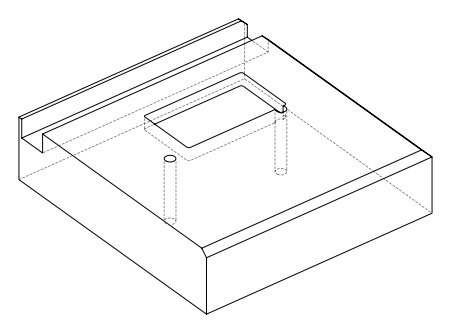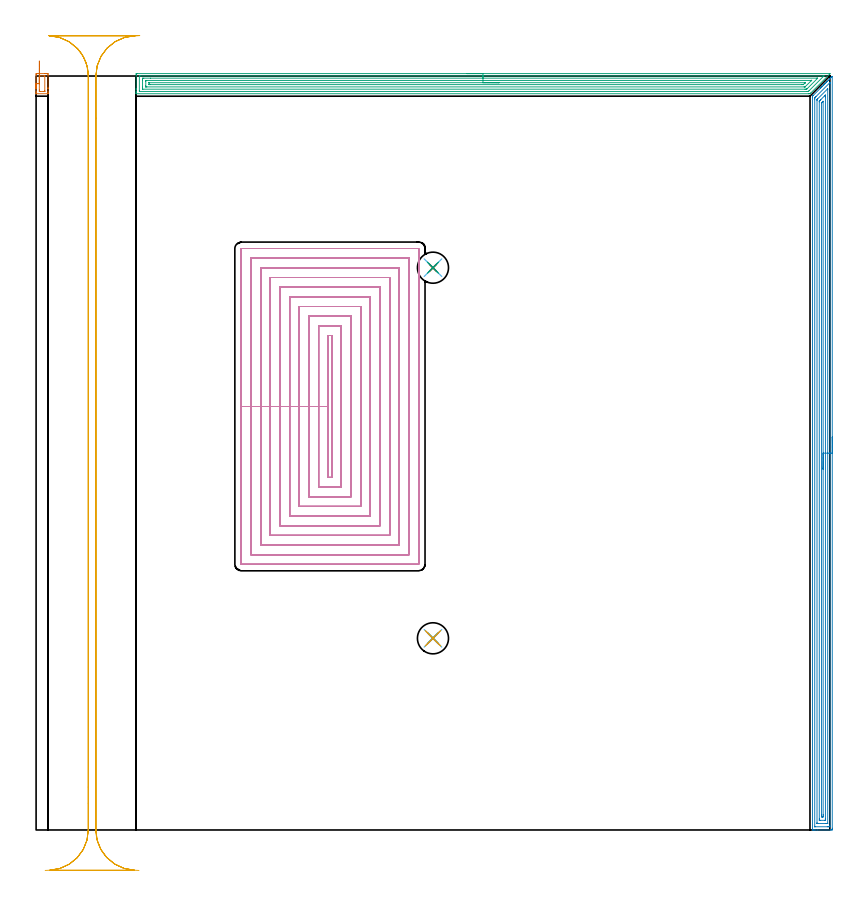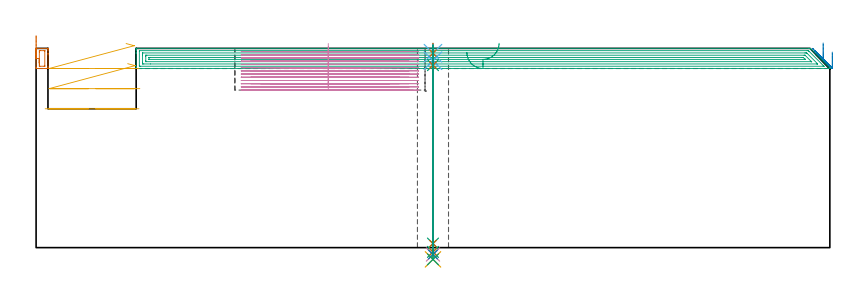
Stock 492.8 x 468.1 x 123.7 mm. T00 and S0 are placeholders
(PLAN: 15 operations, 11 tool changes, 155 min)
(1 AREA_MILL | FG_CHAMFER_SURFACE | UGT0205_001 | 0.47 min | 1099 mm3)
(2 AREA_MILL_1 | FG_CHAMFER_SURFACE_1 | UGT0205_001 | 18.69 min | 35416 mm3)
(3 AREA_MILL_2 | FG_CHAMFER_SURFACE_2 | UGT0205_001 | 17.22 min | 33524 mm3)
(4 MILL_RECTANGULAR_POCKET | POCKET_RECTANGULAR_STRAIGHT | NXT0201_009 | Follow Part, ap 2, ae 75% | 105.57 min | 623914 mm3)
(5 MILL_RECTANGULAR_SLOT | SLOT_RECTANGULAR | UGT0201_020 | Follow Part, ap 12.5, ae 75% | 9.61 min | 959392 mm3)
(6 SPOT_DRILL | STEP1HOLE | NXT0321_9005460120000 | 0.05 min | 227 mm3)
(7 SPOT_DRILL_1 | STEP1HOLE_1 | NXT0321_9005460120000 | 0.05 min | 61 mm3)
(8 DRILL_BLIND_HOLE_INTO_CENTER | STEP1HOLE | NXT0301_022 | 0.04 min | 75 mm3)
(9 GUN_DRILL_THROUGH_HOLE | STEP1HOLE | UGT0307_001 | 0.55 min | 2255 mm3)
(10 SPADE_DRILL_TO_ENLARGE_THROUGH_HOLE | STEP1HOLE | UGT0306_003 | 0.52 min | 12578 mm3)
(11 DRILL_TO_ENLARGE_THROUGH_HOLE | STEP1HOLE | UGT0301_260 | 0.53 min | 21173 mm3)
(12 DRILL_BLIND_HOLE_INTO_CENTER_1 | STEP1HOLE_1 | NXT0301_022 | 0.04 min | 37 mm3)
(13 GUN_DRILL_THROUGH_HOLE_1 | STEP1HOLE_1 | UGT0307_001 | 0.55 min | 2344 mm3)
(14 SPADE_DRILL_TO_ENLARGE_THROUGH_HOLE_1 | STEP1HOLE_1 | UGT0306_003 | 0.52 min | 12266 mm3)
(15 DRILL_TO_ENLARGE_THROUGH_HOLE_1 | STEP1HOLE_1 | UGT0301_260 | 0.53 min | 19924 mm3)
(TOOL UGT0205_001 | Chamfer Mill 20 x 3 x 45 deg. | D20 FL50 Z2)
(TOOL NXT0201_009 | ENDMILL 8mm [2P460-0800-NA 1630] | D8 FL26 Z6)
(TOOL UGT0201_020 | End mill 50 mm | D50 FL50 Z4)
(TOOL NXT0321_9005460120000 | NC Spot Drill, 142deg, 12mm, Carbide, Uncoated | D12 PA142 FL30 Z2)
(TOOL NXT0301_022 | Carbide Drill 5.1mm [860.1-0510-015A1-MM 2214] | D5.1 PA140 FL28 Z2)
(TOOL UGT0307_001 | Gun Drill 5 mm | D5 PA130 FL24 Z1)
(TOOL UGT0306_003 | Spade Drill 12.5mm | D12.5 PA132 FL10 Z2)
(TOOL UGT0301_260 | Twist Drill 19.3 mm | D19.3 PA118 FL140 Z2)
(OP 1 AREA_MILL)
G17 G21 G94 G90
T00 M6
G54
G17 G0 G90 X0. Y463.345 S1061 M3
G43 Z133.7 H0
Z131.59
G94 G1 Y462.756 Z130.947 F250.
Y462.225 Z130.255
Y461.756 Z129.519
Y461.354 Z128.745
Y461.02 Z127.939
Y460.758 Z127.107
Y460.569 Z126.255
Y460.456 Z125.39
Y460.418 Z124.518
Y460.456 Z123.647
Y460.57 Z122.782
Y460.759 Z121.93
Y461.021 Z121.098
Y461.355 Z120.293
Y461.758 Z119.519
Y462.227 Z118.783
Y462.759 Z118.091
Y463.348 Z117.448
Y468.795 Z112.002
X0.003 Y469.101 Z111.696
X0.008 Y469.591 Z111.205
X0.086 Y469.594 Z111.203
X0.582 Y469.6 Z111.2
X5.425
X6.316
X6.818 Y469.599 Z111.201
X7.314 Y469.594 Z111.203
X7.392 Y469.591 Z111.205
X7.396 Y469.101 Z111.696
X7.4 Y468.523 Z112.274
Y461.138 Z119.656
Y460.525 Z120.272
Y460.253 Z120.544
Y458.483 Z122.311
Y457.94 Z122.859
Y457.406 Z123.393
Y457.117 Z123.673
X7.392 Y457.103 Z123.688
X7.263 Y457.1 Z123.7
X0.137
X0.008 Y457.103 Z123.688
X0. Y457.117 Z123.673
Y457.406 Z123.393
Y457.94 Z122.859
Y458.483 Z122.311
Y460.525 Z120.272
Y461.138 Z119.656
Y463.348 Z117.448
X1.029 Y463.349 Z117.451
X2. Y463.348 Z117.452
Y467.332 Z113.468
Y467.693 Z113.107
X2.004 Y468.054 Z112.746
X2.008 Y468.157 Z112.643
X2.011 Y468.18 Z112.62
X2.016 Y468.182 Z112.618
X2.041 Y468.184 Z112.616
X2.149 Y468.185 Z112.615
X2.364 Y468.186 Z112.614
X5.036
X5.067
X5.255 Y468.184 Z112.616
X5.348 Y468.181 Z112.619
X5.387 Y468.179 Z112.621
X5.39 Y468.151 Z112.649
X5.395 Y468.067 Z112.733
X5.399 Y467.856 Z112.944
X5.4 Y459.007 Z121.793
X5.396 Y458.646 Z122.154
X5.392 Y458.543 Z122.257
X5.389 Y458.52 Z122.28
X5.384 Y458.518 Z122.282
X5.358 Y458.516 Z122.284
X5.251 Y458.515 Z122.285
X5.036 Y458.514 Z122.286
X2.364
X2.333
X2.145 Y458.516 Z122.284
X2.052 Y458.519 Z122.281
X2.013 Y458.521 Z122.279
X2.01 Y458.549 Z122.251
X2.005 Y458.633 Z122.167
X2.001 Y458.844 Z121.956
X2. Y459.368 Z121.432
Y463.348 Z117.452
Y463.991 Z116.863
Y464.683 Z116.331
Y465.419 Z115.863
Y466.193 Z115.46
Y466.999 Z115.126
Y467.831 Z114.864
Y468.683 Z114.675
Y469.548 Z114.561
Y470.419 Z114.523
Y471.291 Z114.561
Y472.156 Z114.675
Y473.007 Z114.864
Y473.839 Z115.126
Y474.645 Z115.46
Y475.419 Z115.863
Y476.155 Z116.331
Y476.847 Z116.863
Y477.49 Z117.452
G0 Z133.7
M5
M2
(OP 2 AREA_MILL_1)
G17 G21 G94 G90
T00 M6
G54
G17 G0 G90 X494.3 Y243.95 S1061 M3
G43 Z133.7 H0
Z121.4
G94 G1 Y243.912 Z120.528 F250.
Y243.798 Z119.663
Y243.609 Z118.812
Y243.347 Z117.98
Y243.013 Z117.174
Y242.61 Z116.4
Y242.142 Z115.664
Y241.61 Z114.972
Y241.021 Z114.329
Y240.378 Z113.739
Y239.686 Z113.208
Y238.95 Z112.74
Y238.176 Z112.337
Y237.37 Z112.003
Y236.538 Z111.741
Y235.686 Z111.552
Y234.822 Z111.438
Y233.95 Z111.4
Y1.083
X494.299 Y0.627 Z111.401
X494.296 Y0.194 Z111.403
X494.292 Y0.01 Z111.406
X493.87 Y0.005 Z111.828
X493.253 Y0. Z112.445
X485.07 Z120.624
X483.664 Z122.032
X483.31 Z122.385
X482.603 Z123.096
X482.346 Z123.354
X481.996 Y0.001 Z123.694
X482. Y0.18 Z123.7
Y454.758
X482.007 Y455.601 Z123.692
X482.054 Y455.652 Z123.645
X482.43 Y456.031 Z123.268
X482.498 Y456.099 Z123.2
X486.83 Y460.432 Z118.866
X486.968 Y460.569 Z118.73
X487.13 Y460.731 Z118.568
X487.27 Y460.872 Z118.426
X487.415 Y461.016 Z118.283
X487.563 Y461.164 Z118.134
X487.71 Y461.312 Z117.985
X487.862 Y461.463 Z117.836
X487.996 Y461.598 Z117.701
X488.15 Y461.752 Z117.545
X488.645 Y462.245 Z117.055
X488.905 Y462.506 Z116.794
X489.03 Y462.632 Z116.666
X489.381 Y462.981 Z116.319
X489.568 Y463.168 Z116.132
X489.799 Y463.4 Z115.899
X489.91 Y463.512 Z115.786
X490.35 Y463.95 Z115.35
X490.79 Y464.392 Z114.906
X490.991 Y464.592 Z114.708
X491.062 Y464.662 Z114.638
X491.67 Y465.272 Z114.026
X491.902 Y465.502 Z113.798
X492.55 Y466.151 Z113.147
X492.742 Y466.342 Z112.958
X492.779 Y466.379 Z112.921
X493.43 Y467.031 Z112.267
X493.578 Y467.179 Z112.121
X493.673 Y467.273 Z112.026
X493.87 Y467.471 Z111.828
X493.97 Y467.571 Z111.727
X494.184 Y467.784 Z111.515
X494.199 Y467.8 Z111.5
X494.272 Y467.869 Z111.426
X494.295 Y467.883 Z111.404
X494.3 Y467.869 Z111.4
Y233.95
X492.886 Z112.814
X492.885 Y2.521 Z112.815
X492.884 Y2.414 Z112.816
X492.879 Y2.03 Z112.821
X492.509 Y2.009 Z113.191
X492.11 Y2.003 Z113.59
X491.638 Y2. Z114.062
X491.23 Z114.47
X483.718 Z121.982
X483.504 Y2.002 Z122.196
X483.47 Y2.004 Z122.23
X483.436 Y2.01 Z122.264
X483.421 Y2.017 Z122.279
X483.42 Y2.044 Z122.28
X483.415 Y2.308 Z122.285
X483.414 Y453.864 Z122.286
X483.416 Y454.258 Z122.284
X483.419 Y454.455 Z122.281
X483.421 Y454.549 Z122.279
X483.464 Y454.602 Z122.236
X483.611 Y454.758 Z122.089
X483.902 Y455.051 Z121.798
X484.19 Y455.341 Z121.51
X492.648 Y463.798 Z113.052
X492.772 Y463.919 Z112.928
X492.863 Y464.006 Z112.837
X492.876 Y464.016 Z112.824
X492.879 Y463.962 Z112.821
X492.884 Y463.805 Z112.816
X492.885 Y463.698 Z112.815
X492.886 Y463.561 Z112.814
Y233.95
X491.472 Z114.228
X491.471 Y4.202 Z114.229
X491.47 Y4.08 Z114.23
X491.467 Y4.02 Z114.233
X491.465 Y4.012 Z114.235
X491.456 Y4.007 Z114.244
X491.427 Y4.002 Z114.273
X491.23 Y4.001 Z114.47
X490.549 Y4. Z115.151
X485.268 Y4.001 Z120.432
X485.07 Y4.005 Z120.63
X484.872 Y4.01 Z120.828
X484.835 Y4.02 Z120.865
X484.833 Y4.056 Z120.867
X484.83 Y4.121 Z120.87
X484.829 Y4.202 Z120.871
Y4.448
Y452.97
X484.83 Y453.214 Z120.87
X484.834 Y453.461 Z120.866
X484.836 Y453.525 Z120.864
X484.857 Y453.55 Z120.843
X484.913 Y453.61 Z120.787
X485.07 Y453.771 Z120.63
X485.116 Y453.817 Z120.584
X491.422 Y460.122 Z114.278
X491.443 Y460.138 Z114.257
X491.465 Y460.154 Z114.235
X491.466 Y460.122 Z114.234
X491.47 Y459.968 Z114.23
X491.471 Y459.877 Z114.229
X491.472 Y233.95 Z114.228
X490.057 Z115.643
Y6.884
X490.055 Y6.29 Z115.645
X490.052 Y6.089 Z115.648
X490.051 Y6.024 Z115.649
X490.013 Y6.01 Z115.687
X489.905 Y6.007 Z115.795
X489.47 Y6. Z116.23
X486.821 Z118.879
X486.395 Y6.007 Z119.305
X486.289 Y6.01 Z119.411
X486.249 Y6.017 Z119.451
X486.247 Y6.052 Z119.453
X486.245 Y6.143 Z119.455
X486.243 Y6.587 Z119.457
Y6.884
Y452.076
X486.245 Y452.374 Z119.455
X486.247 Y452.448 Z119.453
X486.249 Y452.482 Z119.451
X486.264 Y452.504 Z119.436
X486.335 Y452.579 Z119.365
X486.719 Y452.97 Z118.981
X486.83 Y453.082 Z118.87
X487.218 Y453.47 Z118.482
X489.47 Y455.721 Z116.23
X489.88 Y456.129 Z115.82
X489.951 Y456.197 Z115.749
X490.046 Y456.286 Z115.654
X490.051 Y456.158 Z115.649
X490.055 Y455.952 Z115.645
X490.057 Y455.652 Z115.643
Y455.055
Y233.95
X488.643 Z117.057
Y9.512
X488.64 Y8.672 Z117.06
X488.639 Y8.623 Z117.061
X488.59 Y8.01 Z117.11
X488.367 Y8.005 Z117.333
X487.71 Y8.01 Z117.99
X487.662 Y8.672 Z118.038
X487.659 Y8.724 Z118.041
X487.657 Y9.566 Z118.043
Y9.62
Y451.236
X487.658 Y451.29 Z118.042
X487.662 Y451.398 Z118.038
X487.666 Y451.456 Z118.034
X487.677 Y451.471 Z118.023
X487.71 Y451.509 Z117.99
X487.99 Y451.792 Z117.71
X488.274 Y452.076 Z117.426
X488.434 Y452.234 Z117.266
X488.59 Y452.385 Z117.11
X488.635 Y452.425 Z117.065
X488.64 Y452.238 Z117.06
X488.642 Y452.13 Z117.058
X488.643 Y233.95 Z117.057
Y233.078 Z117.095
Y232.214 Z117.209
Y231.362 Z117.398
Y230.53 Z117.66
Y229.724 Z117.994
Y228.95 Z118.397
Y228.214 Z118.865
Y227.522 Z119.396
Y226.879 Z119.986
Y226.29 Z120.629
Y225.758 Z121.321
Y225.29 Z122.057
Y224.887 Z122.831
Y224.553 Z123.637
Y224.291 Z124.469
Y224.102 Z125.32
Y223.988 Z126.185
Y223.95 Z127.057
G0 Z133.7
M5
M2
(OP 3 AREA_MILL_2)
G17 G21 G94 G90
T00 M6
G54
G17 G0 G90 X267.446 Y469.6 S1061 M3
G43 Z133.7 H0
Z121.2
G94 G1 X267.484 Z120.328 F250.
X267.598 Z119.463
X267.787 Z118.612
X268.049 Z117.78
X268.383 Z116.974
X268.786 Z116.2
X269.255 Z115.464
X269.786 Z114.772
X270.375 Z114.129
X271.018 Z113.539
X271.71 Z113.008
X272.446 Z112.54
X273.22 Z112.137
X274.026 Z111.803
X274.858 Z111.541
X275.71 Z111.352
X276.575 Z111.238
X277.446 Z111.2
X492.728
X492.792 Y469.597 Z111.197
X492.799 Y469.586 Z111.208
Y469.426 Z111.364
X492.79 Y469.397 Z111.393
X492.766 Y469.362 Z111.428
X492.635 Y469.234 Z111.564
X480.999 Y457.599 Z123.201
X480.581 Y457.182 Z123.616
X480.501 Y457.106 Z123.692
X479.688 Y457.1 Z123.7
X62.265
X62.108 Y457.102 Z123.688
X62.1 Y457.121 Z123.67
Y457.469 Z123.331
Y457.829 Z122.97
Y458.483 Z122.311
Y459.695 Z121.101
Y460.253 Z120.541
Y468.496 Z112.302
X62.104 Y469.101 Z111.696
X62.109 Y469.592 Z111.206
X62.214 Y469.595 Z111.203
X62.711 Y469.6 Z111.2
X277.446
Y468.186 Z112.614
X488.648
X489.004 Y468.183 Z112.617
X489.092 Y468.18 Z112.62
X489.118 Y468.178 Z112.622
X489.111 Y468.169 Z112.631
X489.075 Y468.129 Z112.671
X488.893 Y467.943 Z112.857
X488.773 Y467.822 Z112.978
X480.004 Y459.055 Z121.745
X479.688 Y458.742 Z122.058
X479.554 Y458.616 Z122.184
X479.437 Y458.521 Z122.279
X478.764 Y458.514 Z122.286
X64.275 Y458.515 Z122.285
X64.18 Y458.516 Z122.284
X64.133 Y458.518 Z122.282
X64.115 Y458.521 Z122.279
X64.11 Y458.53 Z122.27
X64.106 Y458.638 Z122.162
X64.101 Y458.876 Z121.924
Y467.724 Z113.076
X64.108 Y468.119 Z112.681
X64.11 Y468.169 Z112.631
X64.125 Y468.179 Z112.621
X64.174 Y468.181 Z112.619
X64.282 Y468.184 Z112.616
X64.497 Y468.186 Z112.614
X64.528
X277.446
Y466.772 Z114.028
X484.718 Y466.771 Z114.029
X484.894
X485.045 Y466.769 Z114.031
X485.246 Y466.765 Z114.035
X485.132 Y466.639 Z114.161
X485.045 Y466.545 Z114.255
X478.754 Y460.253 Z120.547
X478.464 Y459.975 Z120.825
X478.421 Y459.935 Z120.865
X478.339 Y459.932 Z120.868
X478.228 Y459.93 Z120.87
X477.902 Y459.929 Z120.871
X477.337 Y459.928 Z120.872
X66.283 Y459.929 Z120.871
X66.174 Y459.93 Z120.87
X66.135 Y459.932 Z120.868
X66.119 Y459.934 Z120.866
X66.11 Y459.952 Z120.848
X66.105 Y460.072 Z120.728
X66.102 Y460.253 Z120.547
X66.1 Y460.434 Z120.366
Y461.138 Z119.662
Y465.743 Z115.057
X66.105 Y466.447 Z114.353
X66.109 Y466.62 Z114.18
X66.128 Y466.765 Z114.035
X66.283 Y466.766 Z114.034
X66.849 Y466.771 Z114.029
X71.018 Y466.772 Z114.028
X277.446
Y465.357 Z115.443
X481.172
X481.273 Y465.356 Z115.444
X481.367 Y465.352 Z115.448
X481.388 Y465.35 Z115.45
X481.386 Y465.346 Z115.454
X481.359 Y465.314 Z115.486
X481.211 Y465.161 Z115.639
X477.544 Y461.493 Z119.307
X477.466 Y461.418 Z119.382
X477.416 Y461.373 Z119.427
X477.39 Y461.351 Z119.449
X477.352 Y461.349 Z119.451
X477.009 Y461.344 Z119.456
X476.802 Y461.343 Z119.457
X68.755
X68.208 Y461.345 Z119.455
X68.15 Y461.347 Z119.453
X68.116 Y461.349 Z119.451
X68.11 Y461.387 Z119.413
X68.106 Y461.588 Z119.212
X68.1 Y461.992 Z118.808
Y464.646 Z116.154
X68.101 Y465.104 Z115.696
X68.103 Y465.318 Z115.482
X68.106 Y465.343 Z115.457
X68.11 Y465.351 Z115.449
X68.118 Y465.353 Z115.447
X68.177 Y465.356 Z115.444
X68.276 Y465.357 Z115.443
X277.446
Y463.943 Z116.857
X477.009
X477.162 Y463.942 Z116.858
X477.465 Y463.936 Z116.864
X477.525 Y463.934 Z116.866
X477.504 Y463.909 Z116.891
X477.456 Y463.857 Z116.943
X477.394 Y463.792 Z117.008
X477.203 Y463.601 Z117.199
X476.507 Y462.908 Z117.892
X476.374 Y462.781 Z118.019
X476.354 Y462.764 Z118.036
X476.319 Y462.761 Z118.039
X476.268 Y462.758 Z118.042
X476.117 Y462.757 Z118.043
X475.376
X70.747
X70.595 Y462.758 Z118.042
X70.291 Y462.762 Z118.038
X70.11 Y462.766 Z118.034
X70.106 Y462.816 Z117.984
X70.103 Y462.908 Z117.892
X70.1 Y463.873 Z116.927
X70.102 Y463.913 Z116.887
X70.105 Y463.932 Z116.868
X70.108 Y463.936 Z116.864
X70.139 Y463.938 Z116.862
X70.443 Y463.942 Z116.858
X277.446 Y463.943 Z116.857
X278.318 Z116.895
X279.183 Z117.009
X280.034 Z117.198
X280.866 Z117.46
X281.672 Z117.794
X282.446 Z118.197
X283.182 Z118.665
X283.874 Z119.196
X284.517 Z119.786
X285.107 Z120.429
X285.638 Z121.121
X286.106 Z121.857
X286.509 Z122.631
X286.843 Z123.437
X287.105 Z124.269
X287.294 Z125.12
X287.408 Z125.985
X287.446 Z126.857
G0 Z133.7
M5
M2
(OP 4 MILL_RECTANGULAR_POCKET)
G17 G21 G94 G90
T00 M6
G54
G17 G0 G90 X181.4 Y281.582 S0 M3
G43 Z133.7 H1
Z126.7
G94 G1 Y262.95 Z121.708 F250.
Y218.9 F500.
X183.5
Y307.
X181.4
Y262.95
X175.4
Y212.9
X189.5
Y313.
X175.4
Y262.95
X169.4
Y206.9
X195.5
Y319.
X169.4
Y262.95
X163.4
Y200.9
X201.5
Y325.
X163.4
Y262.95
X157.4
Y194.9
X207.5
Y331.
X157.4
Y262.95
X151.4
Y188.9
X213.5
Y337.
X151.4
Y262.95
X145.4
Y182.9
X219.5
Y343.
X145.4
Y262.95
X139.4
Y176.9
X225.5
Y349.
X139.4
Y262.95
X133.4
Y170.9
X231.5
Y355.
X133.4
Y262.95
X127.4
Y165.
X127.405 Y164.945
X127.445 Y164.905
X127.5 Y164.9
X237.4
X237.455 Y164.905
X237.495 Y164.945
X237.5 Y165.
Y360.9
X237.495 Y360.955
X237.455 Y360.995
X237.4 Y361.
X127.5
X127.445 Y360.995
X127.405 Y360.955
X127.4 Y360.9
Y262.95
Y261.95
G0 X181.4 Y281.582 Z124.708
G1 Y262.95 Z119.715 F250.
Y218.9 F500.
X183.5
Y307.
X181.4
Y262.95
X175.4
Y212.9
X189.5
Y313.
X175.4
Y262.95
X169.4
Y206.9
X195.5
Y319.
X169.4
Y262.95
X163.4
Y200.9
X201.5
Y325.
X163.4
Y262.95
X157.4
Y194.9
X207.5
Y331.
X157.4
Y262.95
X151.4
Y188.9
X213.5
Y337.
X151.4
Y262.95
X145.4
Y182.9
X219.5
Y343.
X145.4
Y262.95
X139.4
Y176.9
X225.5
Y349.
X139.4
Y262.95
X133.4
Y170.9
X231.5
Y355.
X133.4
Y262.95
X127.4
Y165.
X127.405 Y164.945
X127.445 Y164.905
X127.5 Y164.9
X237.4
X237.455 Y164.905
X237.495 Y164.945
X237.5 Y165.
Y360.9
X237.495 Y360.955
X237.455 Y360.995
X237.4 Y361.
X127.5
X127.445 Y360.995
X127.405 Y360.955
X127.4 Y360.9
Y262.95
Y261.95
G0 X181.4 Y281.582 Z122.715
G1 Y262.95 Z117.723 F250.
Y218.9 F500.
X183.5
Y307.
X181.4
Y262.95
X175.4
Y212.9
X189.5
Y313.
X175.4
Y262.95
X169.4
Y206.9
X195.5
Y319.
X169.4
Y262.95
X163.4
Y200.9
X201.5
Y325.
X163.4
Y262.95
X157.4
Y194.9
X207.5
Y331.
X157.4
Y262.95
X151.4
Y188.9
X213.5
Y337.
X151.4
Y262.95
X145.4
Y182.9
X219.5
Y343.
X145.4
Y262.95
X139.4
Y176.9
X225.5
Y349.
X139.4
Y262.95
X133.4
Y170.9
X231.5
Y355.
X133.4
Y262.95
X127.4
Y165.
X127.405 Y164.945
X127.445 Y164.905
X127.5 Y164.9
X237.4
X237.455 Y164.905
X237.495 Y164.945
X237.5 Y165.
Y360.9
X237.495 Y360.955
X237.455 Y360.995
X237.4 Y361.
X127.5
X127.445 Y360.995
X127.405 Y360.955
X127.4 Y360.9
Y262.95
Y261.95
G0 X181.4 Y281.582 Z120.723
G1 Y262.95 Z115.731 F250.
Y218.9 F500.
X183.5
Y307.
X181.4
Y262.95
X175.4
Y212.9
X189.5
Y313.
X175.4
Y262.95
X169.4
Y206.9
X195.5
Y319.
X169.4
Y262.95
X163.4
Y200.9
X201.5
Y325.
X163.4
Y262.95
X157.4
Y194.9
X207.5
Y331.
X157.4
Y262.95
X151.4
Y188.9
X213.5
Y337.
X151.4
Y262.95
X145.4
Y182.9
X219.5
Y343.
X145.4
Y262.95
X139.4
Y176.9
X225.5
Y349.
X139.4
Y262.95
X133.4
Y170.9
X231.5
Y355.
X133.4
Y262.95
X127.4
Y165.
X127.405 Y164.945
X127.445 Y164.905
X127.5 Y164.9
X237.4
X237.455 Y164.905
X237.495 Y164.945
X237.5 Y165.
Y360.9
X237.495 Y360.955
X237.455 Y360.995
X237.4 Y361.
X127.5
X127.445 Y360.995
X127.405 Y360.955
X127.4 Y360.9
Y262.95
Y261.95
G0 X181.4 Y281.582 Z118.731
G1 Y262.95 Z113.738 F250.
Y218.9 F500.
X183.5
Y307.
X181.4
Y262.95
X175.4
Y212.9
X189.5
Y313.
X175.4
Y262.95
X169.4
Y206.9
X195.5
Y319.
X169.4
Y262.95
X163.4
Y200.9
X201.5
Y325.
X163.4
Y262.95
X157.4
Y194.9
X207.5
Y331.
X157.4
Y262.95
X151.4
Y188.9
X213.5
Y337.
X151.4
Y262.95
X145.4
Y182.9
X219.5
Y343.
X145.4
Y262.95
X139.4
Y176.9
X225.5
Y349.
X139.4
Y262.95
X133.4
Y170.9
X231.5
Y355.
X133.4
Y262.95
X127.4
Y165.
X127.405 Y164.945
X127.445 Y164.905
X127.5 Y164.9
X237.4
X237.455 Y164.905
X237.495 Y164.945
X237.5 Y165.
Y360.9
X237.495 Y360.955
X237.455 Y360.995
X237.4 Y361.
X127.5
X127.445 Y360.995
X127.405 Y360.955
X127.4 Y360.9
Y262.95
Y261.95
G0 X181.4 Y281.582 Z116.738
G1 Y262.95 Z111.746 F250.
Y218.9 F500.
X183.5
Y307.
X181.4
Y262.95
X175.4
Y212.9
X189.5
Y313.
X175.4
Y262.95
X169.4
Y206.9
X195.5
Y319.
X169.4
Y262.95
X163.4
Y200.9
X201.5
Y325.
X163.4
Y262.95
X157.4
Y194.9
X207.5
Y331.
X157.4
Y262.95
X151.4
Y188.9
X213.5
Y337.
X151.4
Y262.95
X145.4
Y182.9
X219.5
Y343.
X145.4
Y262.95
X139.4
Y176.9
X225.5
Y349.
X139.4
Y262.95
X133.4
Y170.9
X231.5
Y355.
X133.4
Y262.95
X127.4
Y165.
X127.405 Y164.945
X127.445 Y164.905
X127.5 Y164.9
X237.4
X237.455 Y164.905
X237.495 Y164.945
X237.5 Y165.
Y360.9
X237.495 Y360.955
X237.455 Y360.995
X237.4 Y361.
X127.5
X127.445 Y360.995
X127.405 Y360.955
X127.4 Y360.9
Y262.95
Y261.95
G0 X181.4 Y281.582 Z114.746
G1 Y262.95 Z109.754 F250.
Y218.9 F500.
X183.5
Y307.
X181.4
Y262.95
X175.4
Y212.9
X189.5
Y313.
X175.4
Y262.95
X169.4
Y206.9
X195.5
Y319.
X169.4
Y262.95
X163.4
Y200.9
X201.5
Y325.
X163.4
Y262.95
X157.4
Y194.9
X207.5
Y331.
X157.4
Y262.95
X151.4
Y188.9
X213.5
Y337.
X151.4
Y262.95
X145.4
Y182.9
X219.5
Y343.
X145.4
Y262.95
X139.4
Y176.9
X225.5
Y349.
X139.4
Y262.95
X133.4
Y170.9
X231.5
Y355.
X133.4
Y262.95
X127.4
Y165.
X127.405 Y164.945
X127.445 Y164.905
X127.5 Y164.9
X237.4
X237.455 Y164.905
X237.495 Y164.945
X237.5 Y165.
Y360.9
X237.495 Y360.955
X237.455 Y360.995
X237.4 Y361.
X127.5
X127.445 Y360.995
X127.405 Y360.955
X127.4 Y360.9
Y262.95
Y261.95
G0 X181.4 Y281.582 Z112.754
G1 Y262.95 Z107.761 F250.
Y218.9 F500.
X183.5
Y307.
X181.4
Y262.95
X175.4
Y212.9
X189.5
Y313.
X175.4
Y262.95
X169.4
Y206.9
X195.5
Y319.
X169.4
Y262.95
X163.4
Y200.9
X201.5
Y325.
X163.4
Y262.95
X157.4
Y194.9
X207.5
Y331.
X157.4
Y262.95
X151.4
Y188.9
X213.5
Y337.
X151.4
Y262.95
X145.4
Y182.9
X219.5
Y343.
X145.4
Y262.95
X139.4
Y176.9
X225.5
Y349.
X139.4
Y262.95
X133.4
Y170.9
X231.5
Y355.
X133.4
Y262.95
X127.4
Y165.
X127.405 Y164.945
X127.445 Y164.905
X127.5 Y164.9
X237.4
X237.455 Y164.905
X237.495 Y164.945
X237.5 Y165.
Y360.9
X237.495 Y360.955
X237.455 Y360.995
X237.4 Y361.
X127.5
X127.445 Y360.995
X127.405 Y360.955
X127.4 Y360.9
Y262.95
Y261.95
G0 X181.4 Y281.582 Z110.761
G1 Y262.95 Z105.769 F250.
Y218.9 F500.
X183.5
Y307.
X181.4
Y262.95
X175.4
Y212.9
X189.5
Y313.
X175.4
Y262.95
X169.4
Y206.9
X195.5
Y319.
X169.4
Y262.95
X163.4
Y200.9
X201.5
Y325.
X163.4
Y262.95
X157.4
Y194.9
X207.5
Y331.
X157.4
Y262.95
X151.4
Y188.9
X213.5
Y337.
X151.4
Y262.95
X145.4
Y182.9
X219.5
Y343.
X145.4
Y262.95
X139.4
Y176.9
X225.5
Y349.
X139.4
Y262.95
X133.4
Y170.9
X231.5
Y355.
X133.4
Y262.95
X127.4
Y165.
X127.405 Y164.945
X127.445 Y164.905
X127.5 Y164.9
X237.4
X237.455 Y164.905
X237.495 Y164.945
X237.5 Y165.
Y360.9
X237.495 Y360.955
X237.455 Y360.995
X237.4 Y361.
X127.5
X127.445 Y360.995
X127.405 Y360.955
X127.4 Y360.9
Y262.95
Y261.95
G0 X181.4 Y281.582 Z108.769
G1 Y262.95 Z103.777 F250.
Y218.9 F500.
X183.5
Y307.
X181.4
Y262.95
X175.4
Y212.9
X189.5
Y313.
X175.4
Y262.95
X169.4
Y206.9
X195.5
Y319.
X169.4
Y262.95
X163.4
Y200.9
X201.5
Y325.
X163.4
Y262.95
X157.4
Y194.9
X207.5
Y331.
X157.4
Y262.95
X151.4
Y188.9
X213.5
Y337.
X151.4
Y262.95
X145.4
Y182.9
X219.5
Y343.
X145.4
Y262.95
X139.4
Y176.9
X225.5
Y349.
X139.4
Y262.95
X133.4
Y170.9
X231.5
Y355.
X133.4
Y262.95
X127.4
Y165.
X127.405 Y164.945
X127.445 Y164.905
X127.5 Y164.9
X237.4
X237.455 Y164.905
X237.495 Y164.945
X237.5 Y165.
Y360.9
X237.495 Y360.955
X237.455 Y360.995
X237.4 Y361.
X127.5
X127.445 Y360.995
X127.405 Y360.955
X127.4 Y360.9
Y262.95
Y261.95
G0 X181.4 Y281.582 Z106.777
G1 Y262.95 Z101.785 F250.
Y218.9 F500.
X183.5
Y307.
X181.4
Y262.95
X175.4
Y212.9
X189.5
Y313.
X175.4
Y262.95
X169.4
Y206.9
X195.5
Y319.
X169.4
Y262.95
X163.4
Y200.9
X201.5
Y325.
X163.4
Y262.95
X157.4
Y194.9
X207.5
Y331.
X157.4
Y262.95
X151.4
Y188.9
X213.5
Y337.
X151.4
Y262.95
X145.4
Y182.9
X219.5
Y343.
X145.4
Y262.95
X139.4
Y176.9
X225.5
Y349.
X139.4
Y262.95
X133.4
Y170.9
X231.5
Y355.
X133.4
Y262.95
X127.4
Y165.
X127.405 Y164.945
X127.445 Y164.905
X127.5 Y164.9
X237.4
X237.455 Y164.905
X237.495 Y164.945
X237.5 Y165.
Y360.9
X237.495 Y360.955
X237.455 Y360.995
X237.4 Y361.
X127.5
X127.445 Y360.995
X127.405 Y360.955
X127.4 Y360.9
Y262.95
Y261.95
G0 X181.4 Y281.582 Z104.785
G1 Y262.95 Z99.792 F250.
Y218.9 F500.
X183.5
Y307.
X181.4
Y262.95
X175.4
Y212.9
X189.5
Y313.
X175.4
Y262.95
X169.4
Y206.9
X195.5
Y319.
X169.4
Y262.95
X163.4
Y200.9
X201.5
Y325.
X163.4
Y262.95
X157.4
Y194.9
X207.5
Y331.
X157.4
Y262.95
X151.4
Y188.9
X213.5
Y337.
X151.4
Y262.95
X145.4
Y182.9
X219.5
Y343.
X145.4
Y262.95
X139.4
Y176.9
X225.5
Y349.
X139.4
Y262.95
X133.4
Y170.9
X231.5
Y355.
X133.4
Y262.95
X127.4
Y165.
X127.405 Y164.945
X127.445 Y164.905
X127.5 Y164.9
X237.4
X237.455 Y164.905
X237.495 Y164.945
X237.5 Y165.
Y360.9
X237.495 Y360.955
X237.455 Y360.995
X237.4 Y361.
X127.5
X127.445 Y360.995
X127.405 Y360.955
X127.4 Y360.9
Y262.95
Y261.95
G0 X181.4 Y281.582 Z102.792
G1 Y262.95 Z97.8 F250.
Y218.9 F500.
X183.5
Y307.
X181.4
Y262.95
X175.4
Y212.9
X189.5
Y313.
X175.4
Y262.95
X169.4
Y206.9
X195.5
Y319.
X169.4
Y262.95
X163.4
Y200.9
X201.5
Y325.
X163.4
Y262.95
X157.4
Y194.9
X207.5
Y331.
X157.4
Y262.95
X151.4
Y188.9
X213.5
Y337.
X151.4
Y262.95
X145.4
Y182.9
X219.5
Y343.
X145.4
Y262.95
X139.4
Y176.9
X225.5
Y349.
X139.4
Y262.95
X133.4
Y170.9
X231.5
Y355.
X133.4
Y262.95
X127.4
Y165.
X127.405 Y164.945
X127.445 Y164.905
X127.5 Y164.9
X237.4
X237.455 Y164.905
X237.495 Y164.945
X237.5 Y165.
Y360.9
X237.495 Y360.955
X237.455 Y360.995
X237.4 Y361.
X127.5
X127.445 Y360.995
X127.405 Y360.955
X127.4 Y360.9
Y262.95
Y261.95
G0 Z133.7
M5
M2
(OP 5 MILL_RECTANGULAR_SLOT)
G17 G21 G94 G90
T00 M6
G54
G17 G0 G90 X55.866 Y493.1 S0 M3
G43 Z133.7 H0
Z126.7
G94 G1 X60.875 Z125.358 F250.
Y493.07 Z125.35
Y493.1 Z125.342
X8.107 Z111.203
Y493.09 Z111.2
G2 X25.819 Y485.004 R25. F500.
X30.948 Y476.496 R25. F391.
X32.4 Y468.1 R25. F293.
G1 Y26.663
Y16.663 F491.
Y0. F500.
G2 X8.624 Y-24.97 R25.
G1 Y-25.
X60.876
Y-24.97
G2 X37.1 Y0. R25.
G1 Y468.1
G2 X60.875 Y493.07 R25.
G1 X63.871 Y493.217 F250.
G0 X56.862 Y493.1 Z114.2
G1 X61.393 Z112.986
Y493.09 Z112.983
Y493.1 Z112.981
X8.107 Z98.703
Y493.09 Z98.7
G2 X25.819 Y485.004 R25. F500.
X30.948 Y476.496 R25. F361.
X32.4 Y468.1 R25. F268.
G1 Y26.663
Y16.663 F457.
Y0. F500.
G2 X8.624 Y-24.97 R25.
G1 Y-25.
X60.876
Y-24.97
G2 X37.1 Y0. R25.
G1 Y468.1
G2 X61.393 Y493.09 R25.
G1 X64.392 Y493.175 F250.
G0 Z133.7
X63.872 Y-25.117
Z86.2
G1 X60.876 Y-24.97
G2 X43.335 Y-16.518 R25. F500.
X38.383 Y-7.907 R25. F367.
X37.1 Y0. R25. F276.
G1 Y441.955
Y468.1 F500.
G2 X61.393 Y493.09 R25.
G1 Y493.1
X8.107
Y493.09
G2 X32.4 Y468.1 R25.
G1 Y0.
G2 X8.624 Y-24.97 R25.
G1 X5.628 Y-25.117 F250.
G0 Z133.7
M5
M2
(OP 6 SPOT_DRILL)
G17 G21 G94 G90
T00 M6
G54
G17 G0 G90 X246.4 Y119. S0 M3
G43 Z133.7 H0
G94 G81 G98 Z120.7 F250. R126.7
G80
M5
M2
(OP 7 SPOT_DRILL_1)
G17 G21 G94 G90
T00 M6
G54
G17 G0 G90 X246.4 Y349.1 S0 M3
G43 Z133.7 H0
G94 G81 G98 Z120.7 F250. R126.7
G80
M5
M2
(OP 8 DRILL_BLIND_HOLE_INTO_CENTER)
G17 G21 G94 G90
T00 M6
G54
G17 G0 G90 X246.4 Y119. S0 M3
G43 Z133.7 H1
G94 G81 G98 Z116.05 F250. R125.7
G80
M5
M2
(OP 9 GUN_DRILL_THROUGH_HOLE)
G17 G21 G94 G90
T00 M6
G54
G17 G0 G90 X246.4 Y119. M8
G43 Z133.7 H0
Z121.592
S716 M3
G94 G1 Z113.294 F125. M26
G4 X.084
Z2.5 F250.
G4 X.084
Z-2.666 F125.
G4 X.084
M5
M9
G0 Z121.592
Z133.7
M2
(OP 10 SPADE_DRILL_TO_ENLARGE_THROUGH_HOLE)
G17 G21 G94 G90
T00 M6
G54
G17 G0 G90 X246.4 Y119. S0 M3
G43 Z133.7 H0
G94 G73 G98 Z-4.283 F250. Q11.635 R125.7
G80
M5
M2
(OP 11 DRILL_TO_ENLARGE_THROUGH_HOLE)
G17 G21 G94 G90
T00 M6
G54
G17 G0 G90 X246.4 Y119. S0 M3
G43 Z133.7 H0
G94 G73 G98 Z-7.298 F250. Q18.714 R125.7
G80
M5
M2
(OP 12 DRILL_BLIND_HOLE_INTO_CENTER_1)
G17 G21 G94 G90
T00 M6
G54
G17 G0 G90 X246.4 Y349.1 S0 M3
G43 Z133.7 H1
G94 G81 G98 Z116.05 F250. R125.7
G80
M5
M2
(OP 13 GUN_DRILL_THROUGH_HOLE_1)
G17 G21 G94 G90
T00 M6
G54
G17 G0 G90 X246.4 Y349.1 M8
G43 Z133.7 H0
Z121.592
S716 M3
G94 G1 Z113.294 F125. M26
G4 X.084
Z2.5 F250.
G4 X.084
Z-2.666 F125.
G4 X.084
M5
M9
G0 Z121.592
Z133.7
M2
(OP 14 SPADE_DRILL_TO_ENLARGE_THROUGH_HOLE_1)
G17 G21 G94 G90
T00 M6
G54
G17 G0 G90 X246.4 Y349.1 S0 M3
G43 Z133.7 H0
G94 G73 G98 Z-4.283 F250. Q11.635 R125.7
G80
M5
M2
(OP 15 DRILL_TO_ENLARGE_THROUGH_HOLE_1)
G17 G21 G94 G90
T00 M6
G54
G17 G0 G90 X246.4 Y349.1 S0 M3
G43 Z133.7 H0
G94 G73 G98 Z-7.298 F250. Q18.714 R125.7
G80
M5
M2
